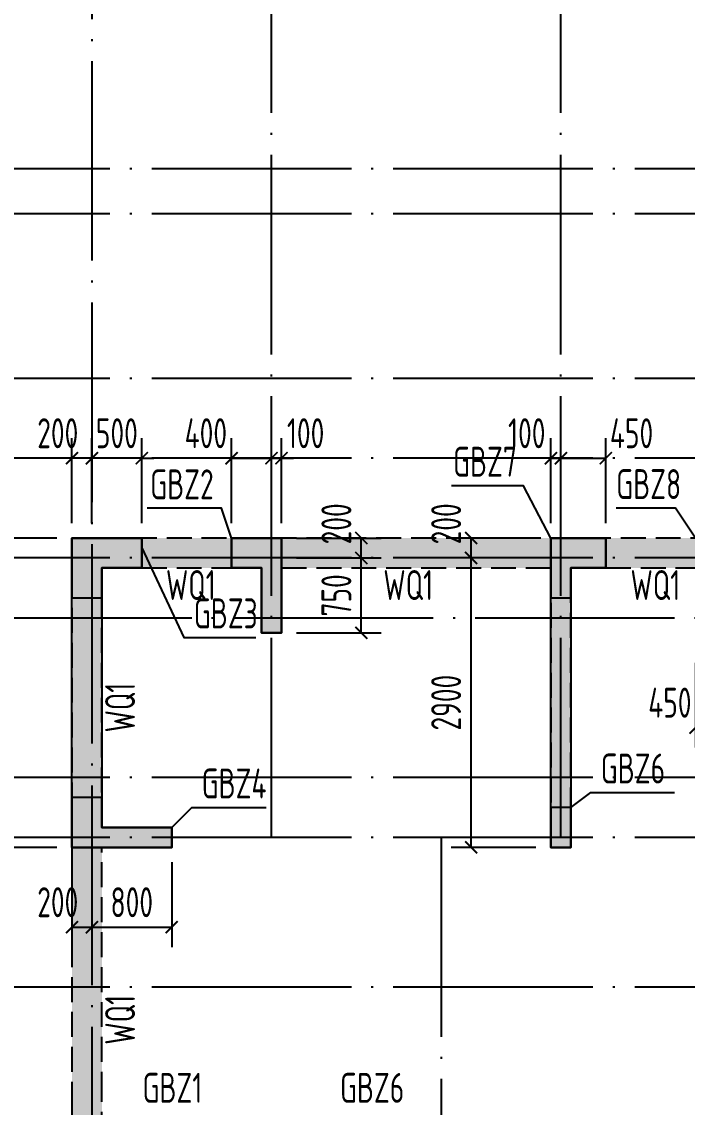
# Model space of a CAD drawing. Extents: x -1058961 to 23600, y -449123 to 2751847.
# Drawn here: x -446463 to -439793, y 25831 to 36710 of the extents above; entities that cross this region are included whole.
import ezdxf
from ezdxf.enums import TextEntityAlignment as Align

# ---------------------------------------------------------------- set-up
doc = ezdxf.new("R2010")
doc.units = 0
doc.header["$LTSCALE"] = 1000
doc.linetypes.add('DASH', pattern=[0.35, 0.25, -0.1])
doc.linetypes.add('DOTE', pattern=[2.42, 2, -0.2, 0.02, -0.2])
doc.layers.get('0').update_dxf_attribs({"linetype": 'CONTINUOUS'})
doc.layers.get('DEFPOINTS').update_dxf_attribs({"linetype": 'CONTINUOUS'})
for name, color, linetype in [('A-DOTE', 10, 'DOTE'), ('COLU_DE_TEXT', 7, 'CONTINUOUS'), ('LABEL', 1, 'CONTINUOUS'), ('S-Q墙填充', 252, 'CONTINUOUS'), ('S-Q墙实线', 6, 'CONTINUOUS'), ('S-Q墙标注', 3, 'CONTINUOUS'), ('S-Q墙虚线', 6, 'DASH'), ('S-X详图填充', 252, 'CONTINUOUS'), ('S-X详图实线', 4, 'CONTINUOUS')]:
    doc.layers.add(name, color=color, linetype=linetype)
doc.styles.add('TSSD_REIN', font='tssdeng.shx', dxfattribs={"width": 0.7, "height": 300, "bigfont": 'tssdchn.shx'})
doc.styles.add('结构文字', font='zstxt.shx', dxfattribs={"width": 0.7, "bigfont": 'zshz.shx'})
doc.dimstyles.new('STRUCK', dxfattribs={"dimtxt": 400, "dimasz": 121, "dimexe": 200, "dimexo": 150, "dimgap": 115, "dimtad": 1, "dimdec": 0, "dimdsep": 46, "dimtxsty": '结构文字', "dimblk": 'ARCHTICK', "dimcen": 400, "dimclrd": 3, "dimclre": 3, "dimclrt": 7, "dimadec": 0, "dimazin": 0, "dimtfac": 1, "dimtdec": 0, "dimtix": 1, "dimtmove": 2, "dimatfit": 3, "dimldrblk": '_DIMX', "dimfxl": 0, "dimtolj": 1, "dimtzin": 0, "dimarcsym": 0})

# ---------------------------------------------------------------- blocks, each defined once
blk = doc.blocks.new('20210726.16350016')
at = {"layer": 'A-DOTE'}
for p, q in [((4600, 21100), (4600, 3600)), ((6400, 10900), (6400, 21100)), ((9300, 10900), (9300, 21100)), ((55600, 17600), (3600, 17600)), ((55600, 17150), (3600, 17150)), ((55600, 15500), (3600, 15500)), ((55600, 14700), (3600, 14700)), ((55600, 13700), (3600, 13700)), ((3600, 13100.3), (55600, 13100.3)), ((55600, 11500), (3600, 11500)), ((55600, 10900), (3600, 10900)), ((8100, 10900), (8100, 3600)), ((55600, 9400), (3600, 9400))]:
    blk.add_line(p, q, dxfattribs=at)
blk = doc.blocks.new('_ArchTick')
at = {"color": 0, "linetype": 'ByBlock', "const_width": 0.15}
blk.add_lwpolyline([(-0.5, -0.5), (0.5, 0.5)], dxfattribs=at)
blk = doc.blocks.new('*D3074')
at = {"layer": 'DEFPOINTS', "color": 0}
for p in [(-446760, 28536), (-445960, 28536), (-445960, 28436)]:
    blk.add_point(p, dxfattribs=at)
at = {"layer": 'S-Q墙标注', "color": 3, "lineweight": -2}
for p, q in [((-446760, 28536), (-446760, 28657)), ((-446110, 28536), (-446960, 28536)), ((-446760, 28436), (-446760, 28536)), ((-446110, 28436), (-446960, 28436)), ((-446760, 28436), (-446760, 28315))]:
    blk.add_line(p, q, dxfattribs=at)
at = {"layer": 'S-Q墙标注', "color": 3, "lineweight": -2, "xscale": 121, "yscale": 121, "zscale": 121}
for p, rotation in [((-446760, 28536), 270), ((-446760, 28436), 90)]:
    blk.add_blockref('_ArchTick', p, dxfattribs=dict(at, rotation=rotation))
at = {"layer": 'S-Q墙标注', "color": 7, "insert": (-447010, 28194), "char_height": 300, "attachment_point": 5, "rotation": 90, "style": 'TSSD_REIN'}
blk.add_mtext('\\A1;100', dxfattribs=at)
blk = doc.blocks.new('_DIMX')
blk.add_line((-150, 0), (150, 0))
at = {"const_width": 50}
blk.add_lwpolyline([(-70, -70), (70, 70)], dxfattribs=at)
blk = doc.blocks.new('*D3075')
at = {"layer": 'DEFPOINTS', "color": 0}
for p in [(-446760, 31336), (-445960, 31336), (-445960, 28536)]:
    blk.add_point(p, dxfattribs=at)
at = {"layer": 'S-Q墙标注', "color": 3, "lineweight": -2}
for p, q in [((-446110, 31336), (-446960, 31336)), ((-446760, 28536), (-446760, 31336)), ((-446110, 28536), (-446960, 28536))]:
    blk.add_line(p, q, dxfattribs=at)
at = {"layer": 'S-Q墙标注', "color": 3, "lineweight": -2, "xscale": 121, "yscale": 121, "zscale": 121}
for p, rotation in [((-446760, 31336), 90), ((-446760, 28536), 270)]:
    blk.add_blockref('_ArchTick', p, dxfattribs=dict(at, rotation=rotation))
at = {"layer": 'S-Q墙标注', "color": 7, "insert": (-447010, 29936), "char_height": 300, "attachment_point": 5, "rotation": 90, "style": 'TSSD_REIN'}
blk.add_mtext('\\A1;2800', dxfattribs=at)
blk = doc.blocks.new('*D3076')
at = {"layer": 'DEFPOINTS', "color": 0}
for p in [(-446760, 31536), (-445960, 31536), (-445960, 31336)]:
    blk.add_point(p, dxfattribs=at)
at = {"layer": 'S-Q墙标注', "color": 3, "lineweight": -2}
for p, q in [((-446110, 31536), (-446960, 31536)), ((-446760, 31336), (-446760, 31536)), ((-446110, 31336), (-446960, 31336))]:
    blk.add_line(p, q, dxfattribs=at)
at = {"layer": 'S-Q墙标注', "color": 3, "lineweight": -2, "xscale": 121, "yscale": 121, "zscale": 121}
for p, rotation in [((-446760, 31536), 90), ((-446760, 31336), 270)]:
    blk.add_blockref('_ArchTick', p, dxfattribs=dict(at, rotation=rotation))
at = {"layer": 'S-Q墙标注', "color": 7, "insert": (-447010, 31678), "char_height": 300, "attachment_point": 5, "rotation": 90, "style": 'TSSD_REIN'}
blk.add_mtext('\\A1;200', dxfattribs=at)
blk = doc.blocks.new('*D3077')
at = {"layer": 'DEFPOINTS', "color": 0}
for p in [(-445960, 28436), (-445760, 28436), (-445760, 27636)]:
    blk.add_point(p, dxfattribs=at)
at = {"layer": 'S-Q墙标注', "color": 3, "lineweight": -2}
for p, q in [((-445960, 28286), (-445960, 27436)), ((-445760, 28286), (-445760, 27436)), ((-445960, 27636), (-445760, 27636))]:
    blk.add_line(p, q, dxfattribs=at)
at = {"layer": 'S-Q墙标注', "color": 3, "lineweight": -2, "xscale": 121, "yscale": 121, "zscale": 121, "rotation": 180}
blk.add_blockref('_ArchTick', (-445960, 27636), dxfattribs=at)
at = {"layer": 'S-Q墙标注', "color": 3, "lineweight": -2, "xscale": 121, "yscale": 121, "zscale": 121}
blk.add_blockref('_ArchTick', (-445760, 27636), dxfattribs=at)
at = {"layer": 'S-Q墙标注', "color": 7, "insert": (-446102, 27886), "char_height": 300, "attachment_point": 5, "style": 'TSSD_REIN'}
blk.add_mtext('\\A1;200', dxfattribs=at)
blk = doc.blocks.new('*D3078')
at = {"layer": 'DEFPOINTS', "color": 0}
for p in [(-445760, 28436), (-444960, 28436), (-444960, 27636)]:
    blk.add_point(p, dxfattribs=at)
at = {"layer": 'S-Q墙标注', "color": 3, "lineweight": -2}
for p, q in [((-445760, 28286), (-445760, 27436)), ((-444960, 28286), (-444960, 27436)), ((-445760, 27636), (-444960, 27636))]:
    blk.add_line(p, q, dxfattribs=at)
at = {"layer": 'S-Q墙标注', "color": 3, "lineweight": -2, "xscale": 121, "yscale": 121, "zscale": 121, "rotation": 180}
blk.add_blockref('_ArchTick', (-445760, 27636), dxfattribs=at)
at = {"layer": 'S-Q墙标注', "color": 3, "lineweight": -2, "xscale": 121, "yscale": 121, "zscale": 121}
blk.add_blockref('_ArchTick', (-444960, 27636), dxfattribs=at)
at = {"layer": 'S-Q墙标注', "color": 7, "insert": (-445360, 27886), "char_height": 300, "attachment_point": 5, "style": 'TSSD_REIN'}
blk.add_mtext('\\A1;800', dxfattribs=at)
blk = doc.blocks.new('*D3081')
at = {"layer": 'DEFPOINTS', "color": 0}
for p in [(-445760, 32336), (-445760, 31536), (-445260, 31536)]:
    blk.add_point(p, dxfattribs=at)
at = {"layer": 'S-Q墙标注', "color": 3, "lineweight": -2}
for p, q in [((-445760, 31686), (-445760, 32536)), ((-445260, 31686), (-445260, 32536)), ((-445760, 32336), (-445881, 32336)), ((-445260, 32336), (-445760, 32336)), ((-445260, 32336), (-445139, 32336))]:
    blk.add_line(p, q, dxfattribs=at)
at = {"layer": 'S-Q墙标注', "color": 3, "lineweight": -2, "xscale": 121, "yscale": 121, "zscale": 121}
blk.add_blockref('_ArchTick', (-445760, 32336), dxfattribs=at)
at = {"layer": 'S-Q墙标注', "color": 3, "lineweight": -2, "xscale": 121, "yscale": 121, "zscale": 121, "rotation": 180}
blk.add_blockref('_ArchTick', (-445260, 32336), dxfattribs=at)
at = {"layer": 'S-Q墙标注', "color": 7, "insert": (-445510, 32586), "char_height": 300, "attachment_point": 5, "style": 'TSSD_REIN'}
blk.add_mtext('\\A1;500', dxfattribs=at)
blk = doc.blocks.new('*D3082')
at = {"layer": 'DEFPOINTS', "color": 0}
for p in [(-445960, 32336), (-445960, 31536), (-445760, 31536)]:
    blk.add_point(p, dxfattribs=at)
at = {"layer": 'S-Q墙标注', "color": 3, "lineweight": -2}
for p, q in [((-445960, 31686), (-445960, 32536)), ((-445760, 31686), (-445760, 32536)), ((-445760, 32336), (-445960, 32336))]:
    blk.add_line(p, q, dxfattribs=at)
at = {"layer": 'S-Q墙标注', "color": 3, "lineweight": -2, "xscale": 121, "yscale": 121, "zscale": 121, "rotation": 180}
blk.add_blockref('_ArchTick', (-445960, 32336), dxfattribs=at)
at = {"layer": 'S-Q墙标注', "color": 3, "lineweight": -2, "xscale": 121, "yscale": 121, "zscale": 121}
blk.add_blockref('_ArchTick', (-445760, 32336), dxfattribs=at)
at = {"layer": 'S-Q墙标注', "color": 7, "insert": (-446102, 32586), "char_height": 300, "attachment_point": 5, "style": 'TSSD_REIN'}
blk.add_mtext('\\A1;200', dxfattribs=at)
blk = doc.blocks.new('*D3091')
at = {"layer": 'DEFPOINTS', "color": 0}
for p in [(-443860, 31336), (-443060, 31336), (-443860, 30586)]:
    blk.add_point(p, dxfattribs=at)
at = {"layer": 'S-Q墙标注', "color": 3, "lineweight": -2}
for p, q in [((-443710, 31336), (-442860, 31336)), ((-443060, 30586), (-443060, 31336)), ((-443710, 30586), (-442860, 30586))]:
    blk.add_line(p, q, dxfattribs=at)
at = {"layer": 'S-Q墙标注', "color": 3, "lineweight": -2, "xscale": 121, "yscale": 121, "zscale": 121}
for p, rotation in [((-443060, 31336), 90), ((-443060, 30586), 270)]:
    blk.add_blockref('_ArchTick', p, dxfattribs=dict(at, rotation=rotation))
at = {"layer": 'S-Q墙标注', "color": 7, "insert": (-443310, 30961), "char_height": 300, "attachment_point": 5, "rotation": 90, "style": 'TSSD_REIN'}
blk.add_mtext('\\A1;750', dxfattribs=at)
blk = doc.blocks.new('*D3092')
at = {"layer": 'DEFPOINTS', "color": 0}
for p in [(-443860, 31536), (-443060, 31536), (-443860, 31336)]:
    blk.add_point(p, dxfattribs=at)
at = {"layer": 'S-Q墙标注', "color": 3, "lineweight": -2}
for p, q in [((-443710, 31536), (-442860, 31536)), ((-443060, 31336), (-443060, 31536)), ((-443710, 31336), (-442860, 31336))]:
    blk.add_line(p, q, dxfattribs=at)
at = {"layer": 'S-Q墙标注', "color": 3, "lineweight": -2, "xscale": 121, "yscale": 121, "zscale": 121}
for p, rotation in [((-443060, 31536), 90), ((-443060, 31336), 270)]:
    blk.add_blockref('_ArchTick', p, dxfattribs=dict(at, rotation=rotation))
at = {"layer": 'S-Q墙标注', "color": 7, "insert": (-443310, 31678), "char_height": 300, "attachment_point": 5, "rotation": 90, "style": 'TSSD_REIN'}
blk.add_mtext('\\A1;200', dxfattribs=at)
blk = doc.blocks.new('*D3093')
at = {"layer": 'DEFPOINTS', "color": 0}
for p in [(-443960, 32336), (-444360, 31536), (-443960, 31536)]:
    blk.add_point(p, dxfattribs=at)
at = {"layer": 'S-Q墙标注', "color": 3, "lineweight": -2}
for p, q in [((-444360, 31686), (-444360, 32536)), ((-443960, 31686), (-443960, 32536)), ((-444360, 32336), (-443960, 32336))]:
    blk.add_line(p, q, dxfattribs=at)
at = {"layer": 'S-Q墙标注', "color": 3, "lineweight": -2, "xscale": 121, "yscale": 121, "zscale": 121, "rotation": 180}
blk.add_blockref('_ArchTick', (-444360, 32336), dxfattribs=at)
at = {"layer": 'S-Q墙标注', "color": 3, "lineweight": -2, "xscale": 121, "yscale": 121, "zscale": 121}
blk.add_blockref('_ArchTick', (-443960, 32336), dxfattribs=at)
at = {"layer": 'S-Q墙标注', "color": 7, "insert": (-444618, 32586), "char_height": 300, "attachment_point": 5, "style": 'TSSD_REIN'}
blk.add_mtext('\\A1;400', dxfattribs=at)
blk = doc.blocks.new('*D3094')
at = {"layer": 'DEFPOINTS', "color": 0}
for p in [(-443860, 32336), (-443960, 31536), (-443860, 31536)]:
    blk.add_point(p, dxfattribs=at)
at = {"layer": 'S-Q墙标注', "color": 3, "lineweight": -2}
for p, q in [((-443960, 31686), (-443960, 32536)), ((-443860, 31686), (-443860, 32536)), ((-443960, 32336), (-444081, 32336)), ((-443960, 32336), (-443860, 32336)), ((-443860, 32336), (-443739, 32336))]:
    blk.add_line(p, q, dxfattribs=at)
at = {"layer": 'S-Q墙标注', "color": 3, "lineweight": -2, "xscale": 121, "yscale": 121, "zscale": 121}
blk.add_blockref('_ArchTick', (-443960, 32336), dxfattribs=at)
at = {"layer": 'S-Q墙标注', "color": 3, "lineweight": -2, "xscale": 121, "yscale": 121, "zscale": 121, "rotation": 180}
blk.add_blockref('_ArchTick', (-443860, 32336), dxfattribs=at)
at = {"layer": 'S-Q墙标注', "color": 7, "insert": (-443618, 32586), "char_height": 300, "attachment_point": 5, "style": 'TSSD_REIN'}
blk.add_mtext('\\A1;100', dxfattribs=at)
blk = doc.blocks.new('*D3095')
at = {"layer": 'DEFPOINTS', "color": 0}
for p in [(-441960, 31336), (-441160, 31336), (-441160, 28436)]:
    blk.add_point(p, dxfattribs=at)
at = {"layer": 'S-Q墙标注', "color": 3, "lineweight": -2}
for p, q in [((-441310, 31336), (-442160, 31336)), ((-441960, 28436), (-441960, 31336)), ((-441310, 28436), (-442160, 28436))]:
    blk.add_line(p, q, dxfattribs=at)
at = {"layer": 'S-Q墙标注', "color": 3, "lineweight": -2, "xscale": 121, "yscale": 121, "zscale": 121}
for p, rotation in [((-441960, 31336), 90), ((-441960, 28436), 270)]:
    blk.add_blockref('_ArchTick', p, dxfattribs=dict(at, rotation=rotation))
at = {"layer": 'S-Q墙标注', "color": 7, "insert": (-442210, 29886), "char_height": 300, "attachment_point": 5, "rotation": 90, "style": 'TSSD_REIN'}
blk.add_mtext('\\A1;2900', dxfattribs=at)
blk = doc.blocks.new('*D3096')
at = {"layer": 'DEFPOINTS', "color": 0}
for p in [(-441960, 31536), (-441160, 31536), (-441160, 31336)]:
    blk.add_point(p, dxfattribs=at)
at = {"layer": 'S-Q墙标注', "color": 3, "lineweight": -2}
for p, q in [((-441310, 31536), (-442160, 31536)), ((-441960, 31336), (-441960, 31536)), ((-441310, 31336), (-442160, 31336))]:
    blk.add_line(p, q, dxfattribs=at)
at = {"layer": 'S-Q墙标注', "color": 3, "lineweight": -2, "xscale": 121, "yscale": 121, "zscale": 121}
for p, rotation in [((-441960, 31536), 90), ((-441960, 31336), 270)]:
    blk.add_blockref('_ArchTick', p, dxfattribs=dict(at, rotation=rotation))
at = {"layer": 'S-Q墙标注', "color": 7, "insert": (-442210, 31678), "char_height": 300, "attachment_point": 5, "rotation": 90, "style": 'TSSD_REIN'}
blk.add_mtext('\\A1;200', dxfattribs=at)
blk = doc.blocks.new('*D3097')
at = {"layer": 'DEFPOINTS', "color": 0}
for p in [(-441060, 32336), (-441160, 31536), (-441060, 31536)]:
    blk.add_point(p, dxfattribs=at)
at = {"layer": 'S-Q墙标注', "color": 3, "lineweight": -2}
for p, q in [((-441160, 31686), (-441160, 32536)), ((-441060, 31686), (-441060, 32536)), ((-441160, 32336), (-441281, 32336)), ((-441160, 32336), (-441060, 32336)), ((-441060, 32336), (-440939, 32336))]:
    blk.add_line(p, q, dxfattribs=at)
at = {"layer": 'S-Q墙标注', "color": 3, "lineweight": -2, "xscale": 121, "yscale": 121, "zscale": 121}
blk.add_blockref('_ArchTick', (-441160, 32336), dxfattribs=at)
at = {"layer": 'S-Q墙标注', "color": 3, "lineweight": -2, "xscale": 121, "yscale": 121, "zscale": 121, "rotation": 180}
blk.add_blockref('_ArchTick', (-441060, 32336), dxfattribs=at)
at = {"layer": 'S-Q墙标注', "color": 7, "insert": (-441402, 32586), "char_height": 300, "attachment_point": 5, "style": 'TSSD_REIN'}
blk.add_mtext('\\A1;100', dxfattribs=at)
blk = doc.blocks.new('*D3098')
at = {"layer": 'DEFPOINTS', "color": 0}
for p in [(-440610, 32336), (-441060, 31536), (-440610, 31536)]:
    blk.add_point(p, dxfattribs=at)
at = {"layer": 'S-Q墙标注', "color": 3, "lineweight": -2}
for p, q in [((-441060, 31686), (-441060, 32536)), ((-440610, 31686), (-440610, 32536)), ((-441060, 32336), (-440610, 32336))]:
    blk.add_line(p, q, dxfattribs=at)
at = {"layer": 'S-Q墙标注', "color": 3, "lineweight": -2, "xscale": 121, "yscale": 121, "zscale": 121, "rotation": 180}
blk.add_blockref('_ArchTick', (-441060, 32336), dxfattribs=at)
at = {"layer": 'S-Q墙标注', "color": 3, "lineweight": -2, "xscale": 121, "yscale": 121, "zscale": 121}
blk.add_blockref('_ArchTick', (-440610, 32336), dxfattribs=at)
at = {"layer": 'S-Q墙标注', "color": 7, "insert": (-440352, 32586), "char_height": 300, "attachment_point": 5, "style": 'TSSD_REIN'}
blk.add_mtext('\\A1;450', dxfattribs=at)
blk = doc.blocks.new('*D3101')
at = {"layer": 'DEFPOINTS', "color": 0}
for p in [(-439710, 30436), (-439260, 30436), (-439260, 29636)]:
    blk.add_point(p, dxfattribs=at)
at = {"layer": 'S-Q墙标注', "color": 3, "lineweight": -2}
for p, q in [((-439710, 30286), (-439710, 29436)), ((-439260, 30286), (-439260, 29436)), ((-439710, 29636), (-439260, 29636))]:
    blk.add_line(p, q, dxfattribs=at)
at = {"layer": 'S-Q墙标注', "color": 3, "lineweight": -2, "xscale": 121, "yscale": 121, "zscale": 121, "rotation": 180}
blk.add_blockref('_ArchTick', (-439710, 29636), dxfattribs=at)
at = {"layer": 'S-Q墙标注', "color": 3, "lineweight": -2, "xscale": 121, "yscale": 121, "zscale": 121}
blk.add_blockref('_ArchTick', (-439260, 29636), dxfattribs=at)
at = {"layer": 'S-Q墙标注', "color": 7, "insert": (-439968, 29886), "char_height": 300, "attachment_point": 5, "style": 'TSSD_REIN'}
blk.add_mtext('\\A1;450', dxfattribs=at)

msp = doc.modelspace()

# ---------------------------------------------------------------- hatches: boundary and pattern name
at = {"layer": 'S-Q墙填充', "ltscale": 0.5}
h = msp.add_hatch(dxfattribs=at)
h.set_pattern_fill('ARMORED', color=252, scale=30, style=0)
h.set_pattern_definition([(50, (-494823.67, -5932.07), (215.17805, -18.82564), [22.5, -247.5]), (355, (-494823.67, -5932.07), (-41.6254, 225.65764), [18, -198]), (100.4514, (-494805.74, -5933.64), (173.5528, 206.83186), [19.12206, -210.34263]), (46.1842, (-494823.67, -5872.07), (320.1723, -49.6557), [33.75, -371.25]), (96.6356, (-494797, -5876.2), (280.3988, 292.2354), [28.6831, -315.5139]), (351.1842, (-494823.67, -5872.07), (280.3986, 292.2356), [27, -297]), (21, (-494793.67, -5887.07), (179.07212, -120.78567), [22.5, -247.5]), (326, (-494793.67, -5887.07), (72.9946, 217.545), [18, -198]), (71.4514, (-494778.75, -5897.14), (252.0668, 96.75915), [19.12206, -210.34263]), (37.5, (-494823.67, -5932.07), (3.647957, 99.868156), [0, -195.6, 0, -201, 0, -198.75]), (7.5, (-494823.67, -5932.07), (78.92086, 118.32351), [0, -114.6, 0, -191.1, 0, -75.75]), (327.5, (-494890.57, -5932.07), (160.14673, -6.76646), [0, -75, 0, -234, 0, -310.5]), (317.5, (-494920.57, -5932.07), (174.95585, 30.0315), [0, -97.5, 0, -155.4, 0, -220.5]), (45, (-494823.67, -5932.07), (-106.06602, 106.06602), [])])
h.paths.add_polyline_path([(-403759.84, 33336.07), (-404409.75, 33336.07), (-406059.82, 33336.07), (-406660.04, 33336.07), (-406660.18, 33586.07), (-409859.77, 33586.07), (-409859.85, 33336.07), (-410459.78, 33336.07), (-412060.01, 33336.07), (-412759.92, 33336.07), (-412759.92, 32336.07), (-412759.92, 31536.07), (-425459.93, 31536.07), (-425909.93, 31536.07), (-426810.02, 31536.07), (-427259.92, 31536.07), (-428759.92, 31536.07), (-428759.92, 32336.07), (-428759.92, 33336.07), (-429409.84, 33336.07), (-431060.32, 33336.07), (-431659.92, 33336.07), (-431659.92, 33586.07), (-434859.92, 33586.07), (-434859.92, 33336.07), (-435460.05, 33336.07), (-437060.01, 33336.07), (-437759.92, 33336.07), (-437759.92, 32336.07), (-437759.92, 31536.07), (-445959.92, 31536.07), (-445959.92, 28536.07), (-445959.91, 25936.07), (-445959.91, 23836.07), (-443159.91, 23836.07), (-436659.87, 23836.07), (-436659.92, 22636.06), (-435609.92, 22636.06), (-433259.91, 22636.06), (-430709.92, 22636.06), (-429859.93, 22636.06), (-429859.98, 23835.95), (-424259.93, 23836.07), (-423359.94, 23836.07), (-420759.94, 23836.07), (-418159.91, 23836.07), (-417259.91, 23836.07), (-411659.91, 23836.07), (-411659.91, 22636.06), (-410609.92, 22636.06), (-408259.94, 22636.06), (-405909.92, 22636.06), (-404859.94, 22636.06), (-404859.94, 23836.07), (-399259.93, 23836.07), (-398359.94, 23836.07), (-395559.93, 23836.07), (-395559.93, 31536.07), (-397160.02, 31536.07), (-397559.93, 31536.07), (-400459.92, 31536.07), (-400909.92, 31536.07), (-401810.02, 31536.07), (-402259.93, 31536.07), (-403759.84, 31536.07), (-403759.84, 32336.07)])
h.paths.add_polyline_path([(-445659.92, 28436.07), (-444959.92, 28436.07), (-444959.92, 28636.07), (-445659.92, 28636.07), (-445659.92, 31236.07), (-445259.93, 31236.07), (-444359.83, 31236.07), (-444059.91, 31236.07), (-444059.9, 30586.07), (-443859.9, 30586.07), (-443859.91, 31236.07), (-441159.91, 31236.07), (-441159.91, 28436.07), (-440959.91, 28436.07), (-440959.91, 31236.07), (-440609.91, 31236.07), (-439709.83, 31236.07), (-439359.91, 31236.07), (-439359.91, 30436.07), (-439159.91, 30436.07), (-439159.91, 31236.07), (-437459.92, 31236.07), (-437459.92, 32336.07), (-437459.92, 33036.07), (-437060.01, 33036.07), (-435460.05, 33036.07), (-434759.92, 33036.07), (-434759.92, 31836.07), (-434559.92, 31836.07), (-434559.92, 33136.07), (-434559.92, 33286.07), (-431959.92, 33286.07), (-431959.92, 33136.07), (-431959.92, 31836.07), (-431759.92, 31836.07), (-431759.92, 33036.07), (-431060.32, 33036.07), (-429409.84, 33036.07), (-429059.92, 33036.07), (-429059.92, 32336.07), (-429059.92, 31236.07), (-427359.92, 31236.07), (-427359.92, 30436.07), (-427159.92, 30436.07), (-427159.92, 31236.07), (-426810.02, 31236.07), (-425909.93, 31236.07), (-425559.93, 31236.07), (-425559.93, 28436.07), (-425359.93, 28436.07), (-425359.93, 31236.07), (-422659.93, 31236.07), (-422659.93, 28436.07), (-422459.93, 28436.07), (-422459.93, 31236.07), (-422160.02, 31236.07), (-421159.93, 31236.07), (-420859.93, 31236.07), (-420859.94, 31236.07), (-420659.94, 31236.07), (-420659.93, 31236.07), (-420359.92, 31236.07), (-419359.83, 31236.07), (-419059.91, 31236.07), (-419059.91, 28435.87), (-418859.91, 28435.87), (-418859.91, 31236.07), (-416159.92, 31236.07), (-416159.92, 28436.07), (-415959.92, 28436.07), (-415959.92, 31236.07), (-415609.92, 31236.07), (-414709.83, 31236.07), (-414359.92, 31236.07), (-414359.92, 30436.07), (-414159.92, 30436.07), (-414159.92, 31236.07), (-412459.92, 31236.07), (-412459.92, 32336.07), (-412459.92, 33036.07), (-412060.01, 33036.07), (-410459.78, 33036.07), (-409759.92, 33036.07), (-409759.92, 31836.07), (-409559.92, 31836.07), (-409559.92, 33286.07), (-406959.92, 33286.07), (-406959.92, 31836.07), (-406759.92, 31836.07), (-406759.92, 33036.07), (-406059.82, 33036.07), (-404409.75, 33036.07), (-404059.84, 33036.07), (-404059.84, 32336.07), (-404059.84, 31236.07), (-402359.93, 31236.07), (-402359.93, 30436.07), (-402159.93, 30436.07), (-402159.93, 31236.07), (-401810.02, 31236.07), (-400909.92, 31236.07), (-400559.92, 31236.07), (-400559.92, 28436.07), (-400359.92, 28436.07), (-400359.92, 31236.07), (-397659.93, 31236.07), (-397659.93, 30586.09), (-397459.93, 30586.09), (-397459.93, 31236.07), (-397160.02, 31236.07), (-396259.92, 31236.07), (-395859.92, 31236.07), (-395859.92, 28636.07), (-396559.93, 28636.07), (-396559.93, 28436.07), (-395859.92, 28436.07), (-395859.93, 25936.07), (-395859.93, 24136.07), (-398359.94, 24136.07), (-399159.93, 24136.07), (-399159.93, 25586.07), (-399359.93, 25586.07), (-399359.93, 24136.07), (-404859.94, 24136.07), (-404859.94, 24386.06), (-405159.94, 24386.06), (-405159.94, 24036.07), (-405159.94, 22936.06), (-405909.92, 22936.06), (-408259.94, 22936.06), (-410609.92, 22936.06), (-411359.91, 22936.06), (-411359.91, 24036.07), (-411359.91, 24386.06), (-411659.91, 24386.06), (-411659.91, 24136.07), (-417159.91, 24136.07), (-417159.91, 25586.07), (-417359.91, 25586.07), (-417359.91, 24136.07), (-418159.91, 24136.07), (-420759.94, 24136.07), (-423359.94, 24136.07), (-424159.93, 24136.07), (-424159.93, 25586.07), (-424359.93, 25586.07), (-424359.93, 24136.07), (-429859.93, 24135.95), (-429859.9, 24386.05), (-430159.94, 24386.08), (-430159.99, 24035.95), (-430159.94, 22936.06), (-430709.92, 22936.07), (-433259.91, 22936.06), (-435609.92, 22936.06), (-436359.91, 22936.06), (-436359.86, 24035.95), (-436359.91, 24386.08), (-436659.92, 24386.05), (-436659.88, 24135.95), (-442159.91, 24136.07), (-442159.91, 25586.07), (-442359.91, 25586.07), (-442359.91, 24136.07), (-443159.91, 24136.07), (-445659.91, 24136.07), (-445659.91, 25936.07)], flags=16)
at = {"layer": 'S-X详图填充'}
h = msp.add_hatch(color=256, dxfattribs=at)
h.dxf.hatch_style = 1
h.paths.add_polyline_path([(-445959.92, 30936.07), (-445659.92, 30936.07), (-445659.92, 31236.07), (-445259.92, 31236.07), (-445259.92, 31536.07), (-445959.92, 31536.07)])
h = msp.add_hatch(color=256, dxfattribs=at)
h.dxf.hatch_style = 1
h.paths.add_polyline_path([(-444359.91, 31536.07), (-444359.87, 31236.07), (-444059.87, 31236.07), (-444059.91, 30586.09), (-443859.91, 30586.09), (-443859.91, 31536.07)])
h = msp.add_hatch(color=256, dxfattribs=at)
h.dxf.hatch_style = 1
h.paths.add_polyline_path([(-441159.91, 30936.09), (-440959.91, 30936.09), (-440959.9, 31236.07), (-440609.9, 31236.07), (-440609.9, 31536.07), (-441159.9, 31536.07)])
h = msp.add_hatch(color=256, dxfattribs=at)
h.dxf.hatch_style = 1
h.paths.add_polyline_path([(-445659.92, 28936.09), (-445959.92, 28936.09), (-445959.92, 28436.09), (-444959.93, 28436.09), (-444959.93, 28636.09), (-445659.92, 28636.09)])
h = msp.add_hatch(color=256, dxfattribs=at)
h.dxf.hatch_style = 1
h.paths.add_polyline_path([(-440959.91, 28836.07), (-441159.91, 28836.07), (-441159.91, 28436.07), (-440959.91, 28436.07)])

# ---------------------------------------------------------------- linework, layer by layer
at = {"layer": 'LABEL'}
for points in [[(-441159.82, 31536.07), (-441434.79, 32060.52), (-442156.76, 32060.52)], [(-444359.9, 31536.07), (-444461.64, 31833.78), (-445205.38, 31833.78)], [(-439709.82, 31536.07), (-439909.92, 31836.09), (-440505.94, 31836.09)], [(-445259.91, 31436.07), (-444838.26, 30540.46), (-444115.43, 30540.46)], [(-440959.93, 28836.01), (-440759.93, 28986.05), (-439919.93, 28986.05)], [(-444959.93, 28636.09), (-444759.93, 28836.09), (-444012.02, 28836.09)]]:
    msp.add_lwpolyline(points, dxfattribs=at)
at = {"layer": 'S-Q墙实线', "ltscale": 0.5}
for points in [[(-445259.92, 31236.07), (-445659.92, 31236.07), (-445659.92, 28636.07), (-444959.92, 28636.07), (-444959.92, 28436.07), (-445959.92, 28436.07), (-445959.92, 31536.07), (-445259.92, 31536.07), (-445259.92, 31236.07)], [(-444359.9, 31536.07), (-443859.9, 31536.07), (-443859.9, 30586.07), (-444059.9, 30586.07), (-444059.9, 31236.07), (-444359.9, 31236.07), (-444359.9, 31536.07)], [(-441159.92, 28436.07), (-441159.92, 31536.07), (-440609.92, 31536.07), (-440609.92, 31236.07), (-440959.92, 31236.07), (-440959.92, 28436.07), (-441159.92, 28436.07)]]:
    msp.add_lwpolyline(points, dxfattribs=at)
at = {"layer": 'S-Q墙虚线', "color": 6}
for points in [[(-431659.92, 33586.07), (-434859.92, 33586.07), (-434859.92, 33336.07), (-435460.05, 33336.07), (-437060.01, 33336.07), (-437759.92, 33336.07), (-437759.92, 32336.07), (-437759.92, 31536.07), (-445959.92, 31536.07), (-445959.92, 28536.07), (-445959.91, 25936.07), (-445959.91, 23836.07), (-443159.91, 23836.07), (-436659.87, 23836.07), (-436659.92, 22636.06), (-435609.92, 22636.06), (-433259.91, 22636.06), (-430909.92, 22636.06)], [(-430709.92, 22936.07), (-433259.91, 22936.06), (-435609.92, 22936.06), (-436359.91, 22936.06), (-436359.86, 24035.95), (-436359.91, 24386.08), (-436659.92, 24386.05), (-436659.88, 24135.95), (-442159.91, 24136.07), (-442159.91, 25586.07), (-442359.91, 25586.07), (-442359.91, 24136.07), (-443159.91, 24136.07), (-445659.91, 24136.07), (-445659.91, 25936.07), (-445659.92, 28436.07), (-444959.92, 28436.07), (-444959.92, 28636.07), (-445659.92, 28636.07), (-445659.92, 31236.07), (-445259.93, 31236.07), (-444359.83, 31236.07)], [(-444359.83, 31236.07), (-444059.91, 31236.07), (-444059.91, 30586.07), (-443859.91, 30586.07), (-443859.91, 31236.07), (-441159.91, 31236.07), (-441159.91, 28436.07), (-440959.91, 28436.07), (-440959.91, 31236.07), (-440609.91, 31236.07), (-439709.83, 31236.07)]]:
    msp.add_lwpolyline(points, dxfattribs=at)
at = {"layer": 'S-X详图实线'}
for points in [[(-445959.92, 30936.07), (-445659.92, 30936.07), (-445659.92, 31236.07), (-445259.91, 31236.07), (-445259.91, 31536.07), (-445959.92, 31536.07), (-445959.92, 30936.07)], [(-444359.91, 31536.07), (-444359.91, 31236.07), (-444059.91, 31236.07), (-444059.91, 30586.09), (-443859.91, 30586.09), (-443859.91, 31536.07), (-444359.91, 31536.07)], [(-441159.91, 30936.09), (-440959.91, 30936.09), (-440959.9, 31236.07), (-440609.9, 31236.07), (-440609.9, 31536.07), (-441159.9, 31536.07), (-441159.91, 30936.09)], [(-445659.92, 28936.09), (-445959.92, 28936.09), (-445959.92, 28436.09), (-444959.93, 28436.09), (-444959.93, 28636.09), (-445659.92, 28636.09), (-445659.92, 28936.09)], [(-440959.91, 28836.03), (-441159.91, 28836.03), (-441159.91, 28436.07), (-440959.91, 28436.07), (-440959.91, 28836.03)]]:
    msp.add_lwpolyline(points, close=True, dxfattribs=at)

# ---------------------------------------------------------------- block references
at = {"layer": 'A-DOTE'}
msp.add_blockref('20210726.16350016', (-450359.92, 17636.02), dxfattribs=at)

# ---------------------------------------------------------------- texts
at = {"layer": 'COLU_DE_TEXT', "style": 'TSSD_REIN', "width": 0.7}
for s, p in [('GBZ7', (-442140.56, 32060.52)), ('GBZ2', (-445175.48, 31833.78)), ('GBZ8', (-440505.57, 31836.09)), ('GBZ3', (-444738.26, 30540.46)), ('GBZ6', (-440659.93, 28986.05)), ('GBZ4', (-444659.93, 28836.09)), ('GBZ1', (-445252.77, 25786.09)), ('GBZ6', (-443273.76, 25786.09))]:
    msp.add_text(s, height=300, dxfattribs=at).set_placement(p, align=Align.BOTTOM_LEFT)
at = {"layer": 'S-Q墙标注', "style": 'TSSD_REIN', "width": 0.7}
for p in [(-444768.61, 30824.68), (-442589.94, 30824.68), (-440113.17, 30824.68)]:
    msp.add_text('WQ1', height=300, dxfattribs=at).set_placement(p, align=Align.BOTTOM_CENTER)
for p in [(-445237.62, 29837), (-445237.62, 26707.85)]:
    msp.add_text('WQ1', height=300, rotation=89.999998, dxfattribs=at).set_placement(p, align=Align.BOTTOM_CENTER)

# ---------------------------------------------------------------- dimensions: what is measured, and where the dimension line sits
at = {"layer": 'S-Q墙标注'}
for base, p1, p2, angle, picture, middle in [((-445959.92, 32336.07), (-445759.91, 31536.07), (-445959.92, 31536.07), 180, '*D3082', (-446101.85, 32586.07)), ((-446759.91, 31536.07), (-445959.91, 31336.07), (-445959.91, 31536.07), 90, '*D3076', (-447009.91, 31677.99)), ((-443059.91, 31536.07), (-443859.91, 31336.07), (-443859.91, 31536.07), 90, '*D3092', (-443309.91, 31677.99)), ((-441959.91, 31536.07), (-441159.91, 31336.07), (-441159.91, 31536.07), 90, '*D3096', (-442209.91, 31677.99)), ((-446759.91, 28536.07), (-445959.91, 28436.07), (-445959.91, 28536.07), 90, '*D3074', (-447009.91, 28194.15))]:
    dim = msp.add_linear_dim(base=base, p1=p1, p2=p2, angle=angle, dimstyle='STRUCK', override={"dimtxt": 300, "dimgap": 100, "dimtxsty": 'TSSD_REIN'}, dxfattribs=at)
    dim.commit()
    dim.dimension.update_dxf_attribs({"geometry": picture, "text_midpoint": middle, "dimtype": 160})
for base, p1, p2, angle, picture, middle in [((-445759.91, 32336.07), (-445259.92, 31536.07), (-445759.91, 31536.07), 180, '*D3081', (-445509.91, 32586.07)), ((-446759.91, 31336.07), (-445959.91, 28536.07), (-445959.91, 31336.07), 90, '*D3075', (-447009.91, 29936.07)), ((-443059.91, 31336.07), (-443859.91, 30586.09), (-443859.91, 31336.07), 90, '*D3091', (-443309.91, 30961.08)), ((-441959.91, 31336.07), (-441159.91, 28436.07), (-441159.91, 31336.07), 90, '*D3095', (-442209.91, 29886.07))]:
    dim = msp.add_linear_dim(base=base, p1=p1, p2=p2, angle=angle, dimstyle='STRUCK', override={"dimtxt": 300, "dimgap": 100, "dimtxsty": 'TSSD_REIN'}, dxfattribs=at)
    dim.commit()
    dim.dimension.update_dxf_attribs({"geometry": picture, "text_midpoint": middle})
for base, p1, p2, picture, middle in [((-443959.91, 32336.07), (-444359.82, 31536.07), (-443959.91, 31536.07), '*D3093', (-444617.9, 32586.07)), ((-443859.9, 32336.07), (-443959.91, 31536.07), (-443859.9, 31536.07), '*D3094', (-443617.98, 32586.07)), ((-441059.91, 32336.07), (-441159.9, 31536.07), (-441059.91, 31536.07), '*D3097', (-441401.83, 32586.07)), ((-440609.9, 32336.07), (-441059.91, 31536.07), (-440609.9, 31536.07), '*D3098', (-440351.83, 32586.07)), ((-439259.92, 29636.07), (-439709.83, 30436.07), (-439259.92, 30436.07), '*D3101', (-439967.91, 29886.07)), ((-445759.92, 27636.07), (-445959.92, 28436.07), (-445759.92, 28436.07), '*D3077', (-446101.85, 27886.07))]:
    dim = msp.add_linear_dim(base=base, p1=p1, p2=p2, dimstyle='STRUCK', override={"dimtxt": 300, "dimgap": 100, "dimtxsty": 'TSSD_REIN'}, dxfattribs=at)
    dim.commit()
    dim.dimension.update_dxf_attribs({"geometry": picture, "text_midpoint": middle, "dimtype": 160})
dim = msp.add_linear_dim(base=(-444959.92, 27636.07), p1=(-445759.92, 28436.07), p2=(-444959.92, 28436.07), dimstyle='STRUCK', override={"dimtxt": 300, "dimgap": 100, "dimtxsty": 'TSSD_REIN'}, dxfattribs=at)
dim.commit()
dim.dimension.update_dxf_attribs({"geometry": '*D3078', "text_midpoint": (-445359.92, 27886.07)})

doc.saveas('drawing.dxf')
